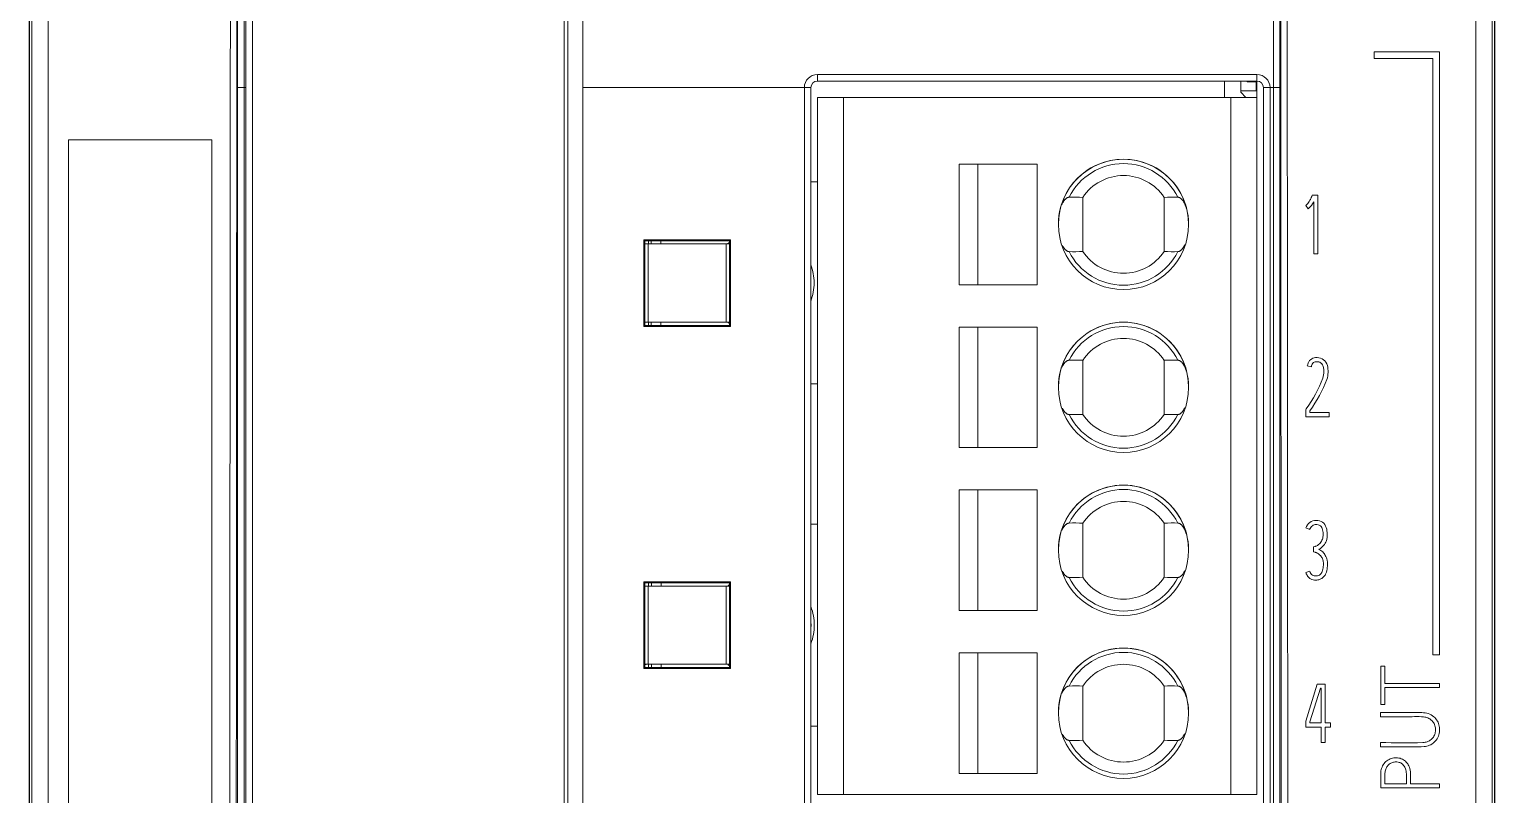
# Model space of a CAD drawing. Header units: millimetres. Extents: x 41350 to 54029, y 25852 to 34717.
# Drawn here: x 46903.9 to 46948.9, y 32947.33 to 32970.82 of the extents above; entities that cross this region are included whole.
import ezdxf

# ---------------------------------------------------------------- set-up
doc = ezdxf.new("R2010")
doc.units = ezdxf.units.MM
doc.set_wipeout_variables(frame=1)
doc.layers.add('! NO PLOT !', color=7, linetype='Continuous', true_color=0xff75dd, plot=False)
doc.layers.add('000-PI-Oprema', color=30, linetype='Continuous', lineweight=5)

# ---------------------------------------------------------------- blocks, each defined once
blk = doc.blocks.new('6EP4438-7EB00-3DX0')
at = {"layer": '000-PI-Oprema'}
for p, q in [((-15.85, -22.751), (-15.85, 67.083)), ((-15.65, 67.1), (-15.65, -22.757)), ((-22.5, -66), (-22.5, 66)), ((-22.5, -65.785), (-22.5, 65.785)), ((-21.921, 66.04), (-21.921, -66.04)), ((21.921, -66.04), (21.921, 66.04)), ((22.5, 66), (22.5, -66)), ((-6.079, -20.748), (-6.08, 58.839)), ((-5.965, 58.837), (-5.965, -20.747)), ((-5.5, -20.749), (-5.5, 58.842)), ((20.8, 42.095), (18.8, 42.095)), ((18.8, 42.095), (18.8, 41.895)), ((18.8, 41.895), (20.6, 41.895)), ((20.6, 41.895), (20.6, 23.595)), ((20.8, 23.595), (20.8, 42.095)), ((1.7, 41.4), (15.2, 41.4)), ((1.7, 41.4), (1.7, 41.2)), ((15.2, 41.2), (15.2, 41.4)), ((-16.103, -23.232), (-16.103, 41)), ((-15.903, 41), (-16.103, 41)), ((-15.85, 41), (-15.903, 41)), ((-15.903, 41), (-15.903, -23.232)), ((1.3, 41), (-5.5, 41)), ((1.3, -2.6), (1.3, 41)), ((1.3, 41), (1.5, 41)), ((1.5, 41), (1.5, -2.6)), ((1.7, 41.2), (15.2, 41.2)), ((15.2, 41.2), (1.7, 41.2)), ((14.2, 40.7), (14.2, 41.2)), ((14.2, 41.198), (14.848, 41.198)), ((14.2, 41.198), (14.848, 41.198)), ((14.7, 40.857), (14.7, 41.198)), ((14.895, 41.2), (14.895, 41.171)), ((15.2, 41.171), (14.895, 41.171)), ((14.895, 41.171), (15.2, 41.171)), ((15.17, 40.901), (15.17, 41.171)), ((15.2, 40.7), (15.2, 41.2)), ((15.4, -2.6), (15.4, 41)), ((15.4, 41), (15.6, 41)), ((15.703, 41), (15.6, 41)), ((15.6, 41), (15.6, -2.6)), ((15.703, -23.232), (15.703, 41)), ((15.903, 41), (15.703, 41)), ((15.903, 41), (15.903, -23.232)), ((2.5, 40.7), (1.7, 40.7)), ((1.7, 40.7), (1.7, 19.3)), ((2.2, 40.7), (2.293, 40.7)), ((2.2, 40.7), (2.293, 40.7)), ((14.4, 40.7), (2.5, 40.7)), ((2.5, 40.7), (2.5, 19.3)), ((14.4, 40.7), (15.2, 40.7)), ((14.4, 19.3), (14.4, 40.7)), ((14.407, 40.7), (14.5, 40.7)), ((14.7, 40.901), (15.192, 40.901)), ((14.7, 40.901), (15.17, 40.901)), ((14.7, 40.901), (15.17, 40.901)), ((14.857, 40.7), (14.7, 40.857)), ((14.807, 40.7), (14.9, 40.7)), ((15.192, 40.901), (15.17, 40.901)), ((15.17, 40.901), (15.192, 40.901)), ((15.192, 40.7), (15.192, 40.901)), ((15.2, 19.3), (15.2, 40.7)), ((-16.9, 39.4), (-21.3, 39.4)), ((-21.3, 39.4), (-21.3, -65.8)), ((-16.9, -65.8), (-16.9, 39.4)), ((8.45, 38.65), (6.05, 38.65)), ((6.05, 38.65), (6.05, 34.95)), ((6.05, 38.65), (6.626, 38.65)), ((6.626, 38.65), (8.45, 38.65)), ((6.626, 34.95), (6.626, 38.65)), ((8.45, 38.65), (8.45, 34.95)), ((1.7, 38.105), (1.5, 38.105)), ((9.85, 37.629), (9.85, 35.971)), ((12.35, 35.971), (12.35, 37.629)), ((16.772, 37.277), (16.7, 37.381)), ((16.882, 37.66), (16.899, 37.697)), ((16.899, 37.697), (17.071, 37.697)), ((16.944, 35.895), (16.944, 37.496)), ((17.071, 37.697), (17.071, 35.895)), ((-3.632, 33.668), (-3.632, 36.332)), ((-3.632, 36.332), (-0.968, 36.332)), ((-3.6, 36.3), (-3.632, 36.332)), ((-3.6, 33.7), (-3.6, 36.3)), ((-3.6, 36.3), (-1, 36.3)), ((-3.5, 36.2), (-3.6, 36.2)), ((-3.565, 36.2), (-3.597, 36.2)), ((-3.524, 36.2), (-3.565, 36.2)), ((-3.5, 36.2), (-1.1, 36.2)), ((-3.5, 36.2), (-3.5, 33.8)), ((-3.488, 36.2), (-3.488, 36.3)), ((-3.4, 36.2), (-3.4, 36.3)), ((-3.105, 36.2), (-3.105, 36.3)), ((-1, 36.2), (-1.1, 36.2)), ((-1.1, 33.8), (-1.1, 36.2)), ((-1, 36.3), (-0.968, 36.332)), ((-1, 36.3), (-1, 33.7)), ((-0.968, 36.332), (-0.968, 33.668)), ((17.071, 35.895), (16.944, 35.895)), ((8.45, 34.95), (6.05, 34.95)), ((-3.6, 33.8), (-3.5, 33.8)), ((-3.598, 33.8), (-3.565, 33.8)), ((-3.565, 33.8), (-3.524, 33.8)), ((-3.524, 33.8), (-2.17, 33.8)), ((-1.1, 33.8), (-3.5, 33.8)), ((-3.488, 33.7), (-3.488, 33.8)), ((-3.4, 33.7), (-3.4, 33.8)), ((-3.105, 33.7), (-3.105, 33.8)), ((-2.17, 33.8), (-1.231, 33.8)), ((-1.231, 33.8), (-1, 33.8)), ((-1, 33.8), (-1.1, 33.8)), ((-3.6, 33.7), (-3.632, 33.668)), ((-0.968, 33.668), (-3.632, 33.668)), ((-1, 33.7), (-3.6, 33.7)), ((-1, 33.7), (-0.968, 33.668)), ((8.45, 33.65), (6.05, 33.65)), ((6.05, 33.65), (6.05, 29.95)), ((6.05, 33.65), (6.626, 33.65)), ((6.626, 29.95), (6.626, 33.65)), ((6.626, 33.65), (8.45, 33.65)), ((8.45, 33.65), (8.45, 29.95)), ((9.85, 32.629), (9.85, 30.971)), ((12.35, 30.971), (12.35, 32.629)), ((16.869, 32.434), (16.744, 32.463)), ((1.7, 31.905), (1.5, 31.905)), ((1.7, 31.905), (1.5, 31.905)), ((16.7, 31.121), (16.71, 31.139)), ((16.7, 30.897), (16.7, 31.121)), ((16.827, 31.082), (16.827, 31.024)), ((17.414, 30.897), (16.7, 30.897)), ((16.827, 31.024), (17.414, 31.024)), ((17.414, 31.024), (17.414, 30.897)), ((8.45, 29.95), (6.05, 29.95)), ((8.45, 28.65), (6.05, 28.65)), ((6.05, 28.65), (6.05, 24.95)), ((6.05, 28.65), (6.626, 28.65)), ((6.626, 24.95), (6.626, 28.65)), ((6.626, 28.65), (8.45, 28.65)), ((8.45, 28.65), (8.45, 24.95)), ((1.7, 27.6), (1.5, 27.6)), ((9.85, 27.629), (9.85, 25.971)), ((12.35, 25.971), (12.35, 27.629)), ((16.819, 27.441), (16.702, 27.486)), ((16.939, 26.908), (16.986, 26.921)), ((16.939, 26.752), (16.939, 26.908)), ((16.986, 26.739), (16.939, 26.752)), ((17.113, 26.836), (17.101, 26.828)), ((17.101, 26.828), (17.113, 26.836)), ((16.7, 26.114), (16.822, 26.154)), ((-3.632, 23.168), (-3.632, 25.832)), ((-3.632, 25.832), (-0.968, 25.832)), ((-3.6, 25.8), (-3.632, 25.832)), ((-3.6, 23.2), (-3.6, 25.8)), ((-3.6, 25.8), (-1, 25.8)), ((-3.5, 25.7), (-3.6, 25.7)), ((-3.565, 25.7), (-3.597, 25.7)), ((-3.524, 25.7), (-3.565, 25.7)), ((-3.5, 25.7), (-1.1, 25.7)), ((-3.5, 25.7), (-3.5, 23.3)), ((-3.483, 25.7), (-3.483, 25.8)), ((-3.395, 25.7), (-3.395, 25.8)), ((-3.1, 25.7), (-3.1, 25.8)), ((-1, 25.7), (-1.1, 25.7)), ((-1.1, 23.3), (-1.1, 25.7)), ((-1, 25.8), (-0.968, 25.832)), ((-1, 25.8), (-1, 23.2)), ((-0.968, 25.832), (-0.968, 23.168)), ((8.45, 24.95), (6.05, 24.95)), ((8.45, 23.65), (6.05, 23.65)), ((6.05, 23.65), (6.05, 19.95)), ((6.05, 23.65), (6.626, 23.65)), ((6.626, 19.95), (6.626, 23.65)), ((6.626, 23.65), (8.45, 23.65)), ((8.45, 23.65), (8.45, 19.95)), ((20.6, 23.595), (20.8, 23.595)), ((-3.6, 23.2), (-3.632, 23.168)), ((-0.968, 23.168), (-3.632, 23.168)), ((-3.6, 23.3), (-3.5, 23.3)), ((-1, 23.2), (-3.6, 23.2)), ((-3.598, 23.3), (-3.565, 23.3)), ((-3.565, 23.3), (-3.524, 23.3)), ((-3.524, 23.3), (-2.17, 23.3)), ((-1.1, 23.3), (-3.5, 23.3)), ((-3.483, 23.2), (-3.483, 23.3)), ((-3.395, 23.2), (-3.395, 23.3)), ((-3.1, 23.2), (-3.1, 23.3)), ((-2.17, 23.3), (-1.231, 23.3)), ((-1.231, 23.3), (-1, 23.3)), ((-1, 23.3), (-1.1, 23.3)), ((-1, 23.2), (-0.968, 23.168)), ((19.003, 23.247), (19.13, 23.247)), ((19.003, 22.071), (19.003, 23.247)), ((19.13, 23.247), (19.13, 22.713)), ((9.85, 22.629), (9.85, 20.971)), ((12.35, 20.971), (12.35, 22.629)), ((16.7, 21.557), (17.051, 22.695)), ((17.146, 22.568), (16.827, 21.54)), ((17.051, 22.695), (17.295, 22.695)), ((17.168, 22.568), (17.146, 22.568)), ((17.168, 21.502), (17.168, 22.568)), ((17.295, 22.695), (17.295, 21.502)), ((19.13, 22.713), (20.8, 22.713)), ((19.13, 22.585), (19.13, 22.071)), ((20.8, 22.585), (19.13, 22.585)), ((20.8, 22.713), (20.8, 22.585)), ((19.13, 22.071), (19.003, 22.071)), ((18.997, 21.689), (18.997, 21.817)), ((18.997, 21.817), (20.266, 21.817)), ((1.7, 21.4), (1.5, 21.4)), ((1.7, 21.4), (1.5, 21.4)), ((16.7, 21.376), (16.7, 21.557)), ((17.168, 21.376), (16.7, 21.376)), ((16.827, 21.54), (16.827, 21.502)), ((16.827, 21.502), (17.168, 21.502)), ((17.168, 20.897), (17.168, 21.376)), ((17.295, 21.502), (17.46, 21.502)), ((17.295, 21.376), (17.295, 20.897)), ((17.46, 21.376), (17.295, 21.376)), ((17.46, 21.502), (17.46, 21.376)), ((17.295, 20.897), (17.168, 20.897)), ((18.997, 20.77), (18.997, 20.898)), ((8.45, 19.95), (6.05, 19.95)), ((20.8, 19.51), (19, 19.51)), ((19.127, 19.637), (19.789, 19.637)), ((19.916, 19.637), (20.8, 19.637)), ((20.8, 19.637), (20.8, 19.51)), ((2.5, 19.3), (1.7, 19.3)), ((1.7, 19.3), (2.5, 19.3)), ((14.4, 19.3), (2.5, 19.3)), ((15.2, 19.3), (14.4, 19.3))]:
    blk.add_line(p, q, dxfattribs=at)
for centre in [(11.1, 36.8), (11.1, 31.8), (11.1, 26.8), (11.1, 21.8)]:
    blk.add_circle(centre, 2, dxfattribs=at)
for centre, radius, start, end in [((45751.968, -0.007), 45768.315, 179.9161634, 180.0295583), ((-45766.805, -0.007), 45782.953, 359.9704511, 0.0770711), ((1.7, 41), 0.4, 90.0135, 180.0135), ((15.2, 41), 0.4, 359.9865, 89.9865), ((1.7, 41), 0.2, 90, 180), ((1.7, 41), 0.2, 90, 180), ((14.848, 41.551), 0.352, 270, 276.0668), ((14.848, 41.551), 0.353, 270, 276.0671), ((15.2, 41), 0.2, 0, 90), ((15.2, 41), 0.2, 0, 90), ((11.1, 36.8), 2, 0, 180.0003), ((11.1, 36.8), 1.866, 26.5458, 153.4542), ((11.1, 36.8), 1.5, 33.5573, 146.4427), ((16.407, 37.734), 0.459, 309.7141, 330.1151), ((16.297, 37.826), 0.727, 310.8669, 332.9619), ((15.966, 38.023), 0.985, 328.3186, 333.7037), ((16.061, 37.974), 0.878, 333.8375, 339.0825), ((-3.524, 36.5), 0.3, 255.0609, 269.9749), ((0, 35.005), 1.6, 128.6824, 131.6796), ((0, 35.005), 1.6, 128.6824, 131.6796), ((0, 35.005), 1.6, 0, 20.3647), ((0, 35.005), 1.6, 0, 20.3647), ((11.1, 36.8), 1.866, 206.5458, 333.4542), ((11.1, 36.8), 1.5, 213.5573, 326.4427), ((0, 35.005), 1.6, 339.6353, 0), ((-3.524, 33.5), 0.3, 90.0247, 104.7218), ((0, 35.005), 1.6, 228.8618, 231.3176), ((11.1, 31.8), 2, 0, 180.0003), ((11.1, 31.8), 1.866, 26.5458, 153.4542), ((11.1, 31.8), 1.5, 33.5573, 146.4427), ((17.634, 32.215), 0.924, 158.9099, 164.3704), ((17.019, 32.447), 0.266, 84.7399, 158.0445), ((13.427, 33.544), 4.07, 323.7753, 338.9573), ((13.33, 33.591), 4.304, 324.3359, 338.9489), ((11.1, 31.8), 1.866, 206.5458, 333.4542), ((11.1, 31.8), 1.5, 213.5573, 326.4427), ((11.1, 26.8), 2, 0, 180.0003), ((11.1, 26.8), 1.866, 26.5458, 153.4542), ((11.1, 26.8), 1.5, 33.5573, 146.4427), ((17.045, 27.371), 0.361, 128.0811, 161.4062), ((17.011, 27.385), 0.33, 89.1423, 125.0631), ((16.889, 27.248), 0.469, 298.5671, 340.514), ((17.014, 26.198), 0.197, 192.8299, 236.0684), ((-3.524, 26), 0.3, 255.0609, 269.9749), ((0.005, 24.5), 1.6, 128.9121, 131.4096), ((0.005, 24.5), 1.6, 128.9121, 131.4096), ((11.1, 26.8), 1.866, 206.5458, 333.4542), ((11.1, 26.8), 1.5, 213.5573, 326.4427), ((0.005, 24.5), 1.6, 0, 20.8731), ((0.005, 24.5), 1.6, 0, 20.8731), ((0.005, 24.5), 1.5, 0, 4.6817), ((0.005, 24.5), 1.5, 355.3183, 0), ((0.005, 24.5), 1.6, 339.1269, 0), ((0.005, 24.5), 1.5, 355.3183, 0), ((11.1, 21.8), 2, 0, 180.0003), ((11.1, 21.8), 1.866, 26.5458, 153.4542), ((-3.524, 23), 0.3, 90.0247, 104.7218), ((0.005, 24.5), 1.6, 228.5904, 231.0879), ((11.1, 21.8), 1.5, 33.5573, 146.4427), ((11.1, 21.8), 1.866, 206.5458, 333.4542), ((11.1, 21.8), 1.5, 213.5573, 326.4427)]:
    blk.add_arc(centre, radius, start, end, dxfattribs=at)
for centre, major_axis, ratio, start_param, end_param in [((-2.187, 0), (0, 799.8), 0.017455, 1.486996, 1.600324), ((8.488, 41), (0, 424.81), 0.017455, 4.712389, 4.759974), ((1.987, 0), (0, -799.8), 0.017455, 1.541269, 1.647844), ((8.288, 41), (0, 424.61), 0.017463, 4.712389, 4.759974), ((-8.688, 41), (0, 424.81), 0.017455, 1.558299, 1.570796), ((-8.488, 41), (0, 424.61), 0.017463, 1.558299, 1.570796), ((9.6, 36.8), (1.718, 0), 0.487838, 1.424986, 1.669746), ((12.6, 36.8), (1.718, 0), 0.487838, 1.471847, 1.716607), ((-3.565, 36.45), (0, -0.25), 0.993203, 6.142759, 6.283185), ((9.6, 36.8), (-1.718, 0), 0.487838, 1.471847, 1.716607), ((12.6, 36.8), (-1.718, 0), 0.487838, 1.424986, 1.669745), ((-3.565, 33.55), (0, 0.25), 0.993203, 0, 0.140427), ((9.6, 31.8), (1.718, 0), 0.487838, 1.424986, 1.669746), ((12.6, 31.8), (1.718, 0), 0.487838, 1.471847, 1.716607), ((9.6, 31.8), (-1.718, 0), 0.487838, 1.471847, 1.716607), ((12.6, 31.8), (-1.718, 0), 0.487838, 1.424986, 1.669745), ((9.6, 26.8), (1.718, 0), 0.487838, 1.424986, 1.669746), ((12.6, 26.8), (1.718, 0), 0.487838, 1.471847, 1.716607), ((-3.565, 25.95), (0, -0.25), 0.993203, 6.142759, 6.283185), ((9.6, 26.8), (-1.718, 0), 0.487838, 1.471847, 1.716607), ((12.6, 26.8), (-1.718, 0), 0.487838, 1.424986, 1.669745), ((-3.565, 23.05), (0, 0.25), 0.993203, 0, 0.140427), ((9.6, 21.8), (1.718, 0), 0.487838, 1.424986, 1.669746), ((12.6, 21.8), (1.718, 0), 0.487838, 1.471847, 1.716607), ((9.6, 21.8), (-1.718, 0), 0.487838, 1.471847, 1.716607), ((12.6, 21.8), (-1.718, 0), 0.487838, 1.424986, 1.669745)]:
    blk.add_ellipse(centre, major_axis=major_axis, ratio=ratio, start_param=start_param, end_param=end_param, dxfattribs=at)
for points in [[(-22.49, 65.842), (-22.5, 22.04), (-22.5, -22.04), (-22.49, -65.842)], [(22.49, -65.842), (22.5, -22.039), (22.5, 22.039), (22.49, 65.842)]]:
    blk.add_open_spline(points, degree=3, dxfattribs=at)
for points, knots in [([(-22.421, -66), (-22.421, -60.511), (-22.421, -55.018), (-22.421, -44.024), (-22.421, -38.523), (-22.421, -22.017), (-22.421, -11.01), (-22.421, 5.508), (-22.421, 11.016), (-22.421, 22.028), (-22.421, 27.531), (-22.421, 44.032), (-22.421, 55.022), (-22.421, 66)], [0, 0, 0, 0, 0.125, 0.125, 0.25, 0.25, 0.5, 0.5, 0.625, 0.625, 0.75, 0.75, 1, 1, 1, 1]), ([(22.421, 66), (22.421, 60.511), (22.421, 55.018), (22.421, 44.024), (22.421, 38.523), (22.421, 22.017), (22.421, 11.01), (22.421, -5.508), (22.421, -11.016), (22.421, -22.028), (22.421, -27.531), (22.421, -44.032), (22.421, -55.021), (22.421, -66)], [0, 0, 0, 0, 0.125, 0.125, 0.25, 0.25, 0.5, 0.5, 0.625, 0.625, 0.75, 0.75, 1, 1, 1, 1]), ([(9.208, 37.405), (9.214, 37.42), (9.221, 37.434), (9.237, 37.466), (9.246, 37.482), (9.26, 37.505), (9.265, 37.513), (9.275, 37.528), (9.281, 37.535), (9.291, 37.548), (9.297, 37.555), (9.308, 37.567), (9.313, 37.573), (9.325, 37.584), (9.331, 37.589), (9.343, 37.599), (9.349, 37.603), (9.361, 37.611), (9.367, 37.615), (9.379, 37.621), (9.386, 37.624), (9.398, 37.628), (9.405, 37.63), (9.418, 37.633), (9.424, 37.634), (9.431, 37.634)], [0.5739592, 0.5739592, 0.5739592, 0.5739592, 0.6245461, 0.6245461, 0.6871343, 0.6871343, 0.7183045, 0.7183045, 0.7494772, 0.7494772, 0.7808, 0.7808, 0.812183, 0.812183, 0.8435432, 0.8435432, 0.8748182, 0.8748182, 0.9059753, 0.9059753, 0.9372283, 0.9372283, 0.9686138, 0.9686138, 1, 1, 1, 1]), ([(12.769, 37.634), (12.776, 37.634), (12.782, 37.633), (12.795, 37.63), (12.802, 37.628), (12.814, 37.624), (12.821, 37.621), (12.833, 37.615), (12.839, 37.611), (12.851, 37.603), (12.857, 37.599), (12.869, 37.589), (12.875, 37.584), (12.887, 37.573), (12.892, 37.567), (12.903, 37.555), (12.909, 37.548), (12.919, 37.535), (12.925, 37.528), (12.935, 37.513), (12.94, 37.505), (12.954, 37.482), (12.963, 37.466), (12.981, 37.431), (12.989, 37.413), (13.005, 37.375), (13.012, 37.356), (13.023, 37.326), (13.026, 37.316), (13.03, 37.302), (13.031, 37.298), (13.032, 37.295)], [0, 0, 0, 0, 0.0313862, 0.0313862, 0.0627717, 0.0627717, 0.0940247, 0.0940247, 0.1251818, 0.1251818, 0.1564568, 0.1564568, 0.187817, 0.187817, 0.2192, 0.2192, 0.2505228, 0.2505228, 0.2816955, 0.2816955, 0.3128657, 0.3128657, 0.3754539, 0.3754539, 0.4382172, 0.4382172, 0.5008327, 0.5008327, 0.5319732, 0.5319732, 0.5428576, 0.5428576, 0.5428576, 0.5428576]), ([(9.431, 35.966), (9.424, 35.966), (9.418, 35.967), (9.405, 35.97), (9.398, 35.972), (9.386, 35.976), (9.379, 35.979), (9.367, 35.985), (9.361, 35.989), (9.349, 35.997), (9.343, 36.001), (9.331, 36.011), (9.325, 36.016), (9.313, 36.027), (9.308, 36.033), (9.297, 36.046), (9.291, 36.052), (9.281, 36.066), (9.275, 36.073), (9.265, 36.087), (9.26, 36.095), (9.246, 36.118), (9.237, 36.135), (9.227, 36.154), (9.226, 36.156), (9.225, 36.158)], [0, 0, 0, 0, 0.0313862, 0.0313862, 0.0627717, 0.0627717, 0.0940247, 0.0940247, 0.1251818, 0.1251818, 0.1564567, 0.1564567, 0.187817, 0.187817, 0.2192, 0.2192, 0.2505228, 0.2505228, 0.2816955, 0.2816955, 0.3128657, 0.3128657, 0.3754539, 0.3754539, 0.3827844, 0.3827844, 0.3827844, 0.3827844]), ([(12.981, 36.17), (12.978, 36.164), (12.975, 36.158), (12.963, 36.135), (12.954, 36.118), (12.94, 36.095), (12.935, 36.087), (12.925, 36.073), (12.919, 36.066), (12.909, 36.052), (12.903, 36.046), (12.892, 36.033), (12.887, 36.027), (12.875, 36.016), (12.869, 36.011), (12.857, 36.001), (12.851, 35.997), (12.839, 35.989), (12.833, 35.985), (12.821, 35.979), (12.814, 35.976), (12.802, 35.972), (12.795, 35.97), (12.782, 35.967), (12.776, 35.966), (12.769, 35.966)], [0.6031708, 0.6031708, 0.6031708, 0.6031708, 0.6245461, 0.6245461, 0.6871343, 0.6871343, 0.7183045, 0.7183045, 0.7494772, 0.7494772, 0.7808, 0.7808, 0.812183, 0.812183, 0.8435433, 0.8435433, 0.8748182, 0.8748182, 0.9059753, 0.9059753, 0.9372283, 0.9372283, 0.9686138, 0.9686138, 1, 1, 1, 1]), ([(9.208, 32.405), (9.214, 32.42), (9.221, 32.434), (9.237, 32.466), (9.246, 32.482), (9.26, 32.505), (9.265, 32.513), (9.275, 32.528), (9.281, 32.535), (9.291, 32.548), (9.297, 32.555), (9.308, 32.567), (9.313, 32.573), (9.325, 32.584), (9.331, 32.589), (9.343, 32.599), (9.349, 32.603), (9.361, 32.611), (9.367, 32.615), (9.379, 32.621), (9.386, 32.624), (9.398, 32.628), (9.405, 32.63), (9.418, 32.633), (9.424, 32.634), (9.431, 32.634)], [0.5739592, 0.5739592, 0.5739592, 0.5739592, 0.6245461, 0.6245461, 0.6871343, 0.6871343, 0.7183045, 0.7183045, 0.7494772, 0.7494772, 0.7808, 0.7808, 0.812183, 0.812183, 0.8435432, 0.8435432, 0.8748182, 0.8748182, 0.9059753, 0.9059753, 0.9372283, 0.9372283, 0.9686138, 0.9686138, 1, 1, 1, 1]), ([(12.769, 32.634), (12.776, 32.634), (12.782, 32.633), (12.795, 32.63), (12.802, 32.628), (12.814, 32.624), (12.821, 32.621), (12.833, 32.615), (12.839, 32.611), (12.851, 32.603), (12.857, 32.599), (12.869, 32.589), (12.875, 32.584), (12.887, 32.573), (12.892, 32.567), (12.903, 32.555), (12.909, 32.548), (12.919, 32.535), (12.925, 32.528), (12.935, 32.513), (12.94, 32.505), (12.954, 32.482), (12.963, 32.466), (12.981, 32.431), (12.989, 32.413), (13.005, 32.375), (13.012, 32.356), (13.023, 32.326), (13.026, 32.316), (13.03, 32.302), (13.031, 32.298), (13.032, 32.295)], [0, 0, 0, 0, 0.0313862, 0.0313862, 0.0627717, 0.0627717, 0.0940247, 0.0940247, 0.1251818, 0.1251818, 0.1564568, 0.1564568, 0.187817, 0.187817, 0.2192, 0.2192, 0.2505228, 0.2505228, 0.2816955, 0.2816955, 0.3128657, 0.3128657, 0.3754539, 0.3754539, 0.4382172, 0.4382172, 0.5008327, 0.5008327, 0.5319732, 0.5319732, 0.5428576, 0.5428576, 0.5428576, 0.5428576]), ([(17.208, 32.495), (17.188, 32.527), (17.159, 32.554), (17.091, 32.585), (17.051, 32.588), (16.995, 32.583), (16.976, 32.579), (16.94, 32.565), (16.925, 32.553), (16.89, 32.507), (16.878, 32.471), (16.869, 32.434)], [0, 0, 0, 0, 0.25, 0.25, 0.5, 0.5, 0.625, 0.625, 0.75, 0.75, 1, 1, 1, 1]), ([(17.044, 32.712), (17.116, 32.712), (17.188, 32.692), (17.302, 32.603), (17.343, 32.539), (17.383, 32.4), (17.384, 32.328), (17.379, 32.185), (17.367, 32.114), (17.347, 32.045)], [0, 0, 0, 0, 0.25, 0.25, 0.5, 0.5, 0.75, 0.75, 1, 1, 1, 1]), ([(17.225, 32.083), (17.243, 32.151), (17.255, 32.222), (17.255, 32.361), (17.245, 32.434), (17.208, 32.495)], [0, 0, 0, 0, 0.5, 0.5, 1, 1, 1, 1]), ([(9.431, 30.966), (9.424, 30.966), (9.418, 30.967), (9.405, 30.97), (9.398, 30.972), (9.386, 30.976), (9.379, 30.979), (9.367, 30.985), (9.361, 30.989), (9.349, 30.997), (9.343, 31.001), (9.331, 31.011), (9.325, 31.016), (9.313, 31.027), (9.308, 31.033), (9.297, 31.046), (9.291, 31.052), (9.281, 31.066), (9.275, 31.073), (9.265, 31.087), (9.26, 31.095), (9.246, 31.118), (9.237, 31.135), (9.227, 31.154), (9.226, 31.156), (9.225, 31.158)], [0, 0, 0, 0, 0.0313862, 0.0313862, 0.0627717, 0.0627717, 0.0940247, 0.0940247, 0.1251818, 0.1251818, 0.1564567, 0.1564567, 0.187817, 0.187817, 0.2192, 0.2192, 0.2505228, 0.2505228, 0.2816955, 0.2816955, 0.3128657, 0.3128657, 0.3754539, 0.3754539, 0.3827844, 0.3827844, 0.3827844, 0.3827844]), ([(12.981, 31.17), (12.978, 31.164), (12.975, 31.158), (12.963, 31.135), (12.954, 31.118), (12.94, 31.095), (12.935, 31.087), (12.925, 31.073), (12.919, 31.066), (12.909, 31.052), (12.903, 31.046), (12.892, 31.033), (12.887, 31.027), (12.875, 31.016), (12.869, 31.011), (12.857, 31.001), (12.851, 30.997), (12.839, 30.989), (12.833, 30.985), (12.821, 30.979), (12.814, 30.976), (12.802, 30.972), (12.795, 30.97), (12.782, 30.967), (12.776, 30.966), (12.769, 30.966)], [0.6031708, 0.6031708, 0.6031708, 0.6031708, 0.6245461, 0.6245461, 0.6871343, 0.6871343, 0.7183045, 0.7183045, 0.7494772, 0.7494772, 0.7808, 0.7808, 0.812183, 0.812183, 0.8435433, 0.8435433, 0.8748182, 0.8748182, 0.9059753, 0.9059753, 0.9372283, 0.9372283, 0.9686138, 0.9686138, 1, 1, 1, 1]), ([(9.208, 27.405), (9.214, 27.42), (9.221, 27.434), (9.237, 27.466), (9.246, 27.482), (9.26, 27.505), (9.265, 27.513), (9.275, 27.528), (9.281, 27.535), (9.291, 27.548), (9.297, 27.555), (9.308, 27.567), (9.313, 27.573), (9.325, 27.584), (9.331, 27.589), (9.343, 27.599), (9.349, 27.603), (9.361, 27.611), (9.367, 27.615), (9.379, 27.621), (9.386, 27.624), (9.398, 27.628), (9.405, 27.63), (9.418, 27.633), (9.424, 27.634), (9.431, 27.634)], [0.5739592, 0.5739592, 0.5739592, 0.5739592, 0.6245461, 0.6245461, 0.6871343, 0.6871343, 0.7183045, 0.7183045, 0.7494772, 0.7494772, 0.7808, 0.7808, 0.812183, 0.812183, 0.8435432, 0.8435432, 0.8748182, 0.8748182, 0.9059753, 0.9059753, 0.9372283, 0.9372283, 0.9686138, 0.9686138, 1, 1, 1, 1]), ([(12.769, 27.634), (12.776, 27.634), (12.782, 27.633), (12.795, 27.63), (12.802, 27.628), (12.814, 27.624), (12.821, 27.621), (12.833, 27.615), (12.839, 27.611), (12.851, 27.603), (12.857, 27.599), (12.869, 27.589), (12.875, 27.584), (12.887, 27.573), (12.892, 27.567), (12.903, 27.555), (12.909, 27.548), (12.919, 27.535), (12.925, 27.528), (12.935, 27.513), (12.94, 27.505), (12.954, 27.482), (12.963, 27.466), (12.981, 27.431), (12.989, 27.413), (13.005, 27.375), (13.012, 27.356), (13.023, 27.326), (13.026, 27.316), (13.03, 27.302), (13.031, 27.298), (13.032, 27.295)], [0, 0, 0, 0, 0.0313862, 0.0313862, 0.0627717, 0.0627717, 0.0940247, 0.0940247, 0.1251818, 0.1251818, 0.1564568, 0.1564568, 0.187817, 0.187817, 0.2192, 0.2192, 0.2505228, 0.2505228, 0.2816955, 0.2816955, 0.3128657, 0.3128657, 0.3754539, 0.3754539, 0.4382172, 0.4382172, 0.5008327, 0.5008327, 0.5319732, 0.5319732, 0.5428576, 0.5428576, 0.5428576, 0.5428576]), ([(16.986, 26.921), (16.995, 26.921), (17.004, 26.924), (17.013, 26.927), (17.042, 26.939), (17.068, 26.956), (17.092, 26.976), (17.126, 27.004), (17.155, 27.039), (17.178, 27.077), (17.201, 27.115), (17.219, 27.158), (17.226, 27.203), (17.235, 27.265), (17.231, 27.329), (17.222, 27.391), (17.218, 27.416), (17.212, 27.441), (17.204, 27.465), (17.196, 27.489), (17.184, 27.512), (17.168, 27.531), (17.157, 27.544), (17.143, 27.555), (17.128, 27.563), (17.114, 27.571), (17.098, 27.577), (17.081, 27.581), (17.051, 27.588), (17.019, 27.59), (16.988, 27.586), (16.967, 27.584), (16.946, 27.578), (16.927, 27.569), (16.908, 27.56), (16.89, 27.548), (16.876, 27.533), (16.857, 27.514), (16.843, 27.492), (16.831, 27.468), (16.827, 27.459), (16.823, 27.45), (16.819, 27.441)], [0, 0, 0, 0, 0.023725, 0.023725, 0.023725, 0.104026, 0.104026, 0.104026, 0.219304, 0.219304, 0.219304, 0.336491, 0.336491, 0.336491, 0.499958, 0.499958, 0.499958, 0.564799, 0.564799, 0.564799, 0.630829, 0.630829, 0.630829, 0.674393, 0.674393, 0.674393, 0.717576, 0.717576, 0.717576, 0.798183, 0.798183, 0.798183, 0.852594, 0.852594, 0.852594, 0.907282, 0.907282, 0.907282, 0.974773, 0.974773, 0.974773, 1, 1, 1, 1]), ([(17.016, 27.715), (17.085, 27.715), (17.155, 27.701), (17.27, 27.624), (17.307, 27.562), (17.348, 27.431), (17.355, 27.362), (17.358, 27.225), (17.355, 27.156), (17.331, 27.091)], [0, 0, 0, 0, 0.25, 0.25, 0.5, 0.5, 0.75, 0.75, 1, 1, 1, 1]), ([(17.101, 26.828), (17.144, 26.81), (17.183, 26.781), (17.217, 26.748), (17.248, 26.718), (17.276, 26.682), (17.298, 26.644), (17.324, 26.598), (17.345, 26.548), (17.355, 26.496), (17.37, 26.42), (17.367, 26.341), (17.358, 26.264), (17.351, 26.205), (17.338, 26.146), (17.315, 26.091), (17.301, 26.056), (17.281, 26.022), (17.256, 25.993), (17.231, 25.963), (17.199, 25.938), (17.165, 25.921), (17.135, 25.906), (17.103, 25.896), (17.07, 25.891), (17.022, 25.883), (16.973, 25.882), (16.926, 25.892), (16.898, 25.897), (16.87, 25.907), (16.846, 25.921), (16.821, 25.935), (16.799, 25.954), (16.78, 25.975), (16.752, 26.007), (16.729, 26.043), (16.713, 26.082), (16.708, 26.093), (16.704, 26.103), (16.7, 26.114)], [0, 0, 0, 0, 0.085891, 0.085891, 0.085891, 0.165915, 0.165915, 0.165915, 0.262275, 0.262275, 0.262275, 0.403508, 0.403508, 0.403508, 0.511304, 0.511304, 0.511304, 0.581117, 0.581117, 0.581117, 0.651898, 0.651898, 0.651898, 0.712006, 0.712006, 0.712006, 0.799647, 0.799647, 0.799647, 0.851056, 0.851056, 0.851056, 0.902732, 0.902732, 0.902732, 0.979294, 0.979294, 0.979294, 1, 1, 1, 1]), ([(16.904, 26.034), (16.92, 26.025), (16.938, 26.018), (16.956, 26.015), (16.989, 26.01), (17.023, 26.011), (17.056, 26.017), (17.077, 26.022), (17.098, 26.029), (17.116, 26.04), (17.135, 26.051), (17.151, 26.065), (17.165, 26.082), (17.181, 26.102), (17.194, 26.126), (17.203, 26.15), (17.221, 26.197), (17.23, 26.248), (17.234, 26.297), (17.24, 26.37), (17.242, 26.446), (17.22, 26.515), (17.208, 26.55), (17.189, 26.584), (17.167, 26.613), (17.145, 26.643), (17.117, 26.669), (17.086, 26.69), (17.068, 26.703), (17.049, 26.715), (17.029, 26.723)], [0, 0, 0, 0, 0.054868, 0.054868, 0.054868, 0.153077, 0.153077, 0.153077, 0.215658, 0.215658, 0.215658, 0.278726, 0.278726, 0.278726, 0.355686, 0.355686, 0.355686, 0.503218, 0.503218, 0.503218, 0.718319, 0.718319, 0.718319, 0.826987, 0.826987, 0.826987, 0.93591, 0.93591, 0.93591, 1, 1, 1, 1]), ([(17.029, 26.723), (17.022, 26.726), (17.015, 26.728), (17.008, 26.731), (17.004, 26.733), (17.001, 26.734), (16.997, 26.735), (16.993, 26.737), (16.99, 26.739), (16.986, 26.739)], [0, 0, 0, 0, 0.499725, 0.499725, 0.499725, 0.749663, 0.749663, 0.749663, 1, 1, 1, 1]), ([(9.431, 25.966), (9.424, 25.966), (9.418, 25.967), (9.405, 25.97), (9.398, 25.972), (9.386, 25.976), (9.379, 25.979), (9.367, 25.985), (9.361, 25.989), (9.349, 25.997), (9.343, 26.001), (9.331, 26.011), (9.325, 26.016), (9.313, 26.027), (9.308, 26.033), (9.297, 26.046), (9.291, 26.052), (9.281, 26.066), (9.275, 26.073), (9.265, 26.087), (9.26, 26.095), (9.246, 26.118), (9.237, 26.135), (9.227, 26.154), (9.226, 26.156), (9.225, 26.158)], [0, 0, 0, 0, 0.0313862, 0.0313862, 0.0627717, 0.0627717, 0.0940247, 0.0940247, 0.1251818, 0.1251818, 0.1564567, 0.1564567, 0.187817, 0.187817, 0.2192, 0.2192, 0.2505228, 0.2505228, 0.2816955, 0.2816955, 0.3128657, 0.3128657, 0.3754539, 0.3754539, 0.3827844, 0.3827844, 0.3827844, 0.3827844]), ([(12.981, 26.17), (12.978, 26.164), (12.975, 26.158), (12.963, 26.135), (12.954, 26.118), (12.94, 26.095), (12.935, 26.087), (12.925, 26.073), (12.919, 26.066), (12.909, 26.052), (12.903, 26.046), (12.892, 26.033), (12.887, 26.027), (12.875, 26.016), (12.869, 26.011), (12.857, 26.001), (12.851, 25.997), (12.839, 25.989), (12.833, 25.985), (12.821, 25.979), (12.814, 25.976), (12.802, 25.972), (12.795, 25.97), (12.782, 25.967), (12.776, 25.966), (12.769, 25.966)], [0.6031708, 0.6031708, 0.6031708, 0.6031708, 0.6245461, 0.6245461, 0.6871343, 0.6871343, 0.7183045, 0.7183045, 0.7494772, 0.7494772, 0.7808, 0.7808, 0.812183, 0.812183, 0.8435433, 0.8435433, 0.8748182, 0.8748182, 0.9059753, 0.9059753, 0.9372283, 0.9372283, 0.9686138, 0.9686138, 1, 1, 1, 1]), ([(9.208, 22.405), (9.214, 22.42), (9.221, 22.434), (9.237, 22.466), (9.246, 22.482), (9.26, 22.505), (9.265, 22.513), (9.275, 22.528), (9.281, 22.535), (9.291, 22.548), (9.297, 22.555), (9.308, 22.567), (9.313, 22.573), (9.325, 22.584), (9.331, 22.589), (9.343, 22.599), (9.349, 22.603), (9.361, 22.611), (9.367, 22.615), (9.379, 22.621), (9.386, 22.624), (9.398, 22.628), (9.405, 22.63), (9.418, 22.633), (9.424, 22.634), (9.431, 22.634)], [0.5739592, 0.5739592, 0.5739592, 0.5739592, 0.6245461, 0.6245461, 0.6871343, 0.6871343, 0.7183045, 0.7183045, 0.7494772, 0.7494772, 0.7808, 0.7808, 0.812183, 0.812183, 0.8435432, 0.8435432, 0.8748182, 0.8748182, 0.9059753, 0.9059753, 0.9372283, 0.9372283, 0.9686138, 0.9686138, 1, 1, 1, 1]), ([(12.769, 22.634), (12.776, 22.634), (12.782, 22.633), (12.795, 22.63), (12.802, 22.628), (12.814, 22.624), (12.821, 22.621), (12.833, 22.615), (12.839, 22.611), (12.851, 22.603), (12.857, 22.599), (12.869, 22.589), (12.875, 22.584), (12.887, 22.573), (12.892, 22.567), (12.903, 22.555), (12.909, 22.548), (12.919, 22.535), (12.925, 22.528), (12.935, 22.513), (12.94, 22.505), (12.954, 22.482), (12.963, 22.466), (12.981, 22.431), (12.989, 22.413), (13.005, 22.375), (13.012, 22.356), (13.023, 22.326), (13.026, 22.316), (13.03, 22.302), (13.031, 22.298), (13.032, 22.295)], [0, 0, 0, 0, 0.0313862, 0.0313862, 0.0627717, 0.0627717, 0.0940247, 0.0940247, 0.1251818, 0.1251818, 0.1564568, 0.1564568, 0.187817, 0.187817, 0.2192, 0.2192, 0.2505228, 0.2505228, 0.2816955, 0.2816955, 0.3128657, 0.3128657, 0.3754539, 0.3754539, 0.4382172, 0.4382172, 0.5008327, 0.5008327, 0.5319732, 0.5319732, 0.5428576, 0.5428576, 0.5428576, 0.5428576]), ([(20.266, 21.817), (20.33, 21.817), (20.396, 21.809), (20.458, 21.788), (20.52, 21.768), (20.579, 21.735), (20.629, 21.693), (20.674, 21.656), (20.712, 21.609), (20.741, 21.559), (20.768, 21.511), (20.788, 21.457), (20.799, 21.403), (20.811, 21.345), (20.813, 21.285), (20.806, 21.226), (20.798, 21.166), (20.78, 21.107), (20.753, 21.053), (20.726, 20.999), (20.689, 20.95), (20.645, 20.909), (20.603, 20.87), (20.553, 20.838), (20.501, 20.815), (20.448, 20.791), (20.389, 20.778), (20.332, 20.773), (20.097, 20.752), (19.86, 20.77), (19.623, 20.77), (19.415, 20.77), (19.206, 20.77), (18.997, 20.77)], [0, 0, 0, 0, 0.065932, 0.065932, 0.065932, 0.132574, 0.132574, 0.132574, 0.192034, 0.192034, 0.192034, 0.248339, 0.248339, 0.248339, 0.308409, 0.308409, 0.308409, 0.37009, 0.37009, 0.37009, 0.431183, 0.431183, 0.431183, 0.489789, 0.489789, 0.489789, 0.549108, 0.549108, 0.549108, 0.788449, 0.788449, 0.788449, 1, 1, 1, 1]), ([(18.997, 20.898), (19.43, 20.898), (19.863, 20.877), (20.296, 20.898), (20.341, 20.901), (20.387, 20.908), (20.43, 20.924), (20.473, 20.94), (20.515, 20.963), (20.55, 20.993), (20.583, 21.022), (20.612, 21.057), (20.633, 21.096), (20.653, 21.131), (20.666, 21.171), (20.674, 21.21), (20.683, 21.255), (20.685, 21.302), (20.679, 21.347), (20.673, 21.393), (20.66, 21.439), (20.639, 21.481), (20.618, 21.522), (20.588, 21.561), (20.553, 21.591), (20.522, 21.618), (20.487, 21.639), (20.45, 21.655), (20.408, 21.673), (20.363, 21.683), (20.318, 21.687), (20.133, 21.704), (19.946, 21.689), (19.761, 21.689), (19.506, 21.689), (19.252, 21.689), (18.997, 21.689)], [0, 0, 0, 0, 0.338132, 0.338132, 0.338132, 0.374157, 0.374157, 0.374157, 0.410426, 0.410426, 0.410426, 0.445398, 0.445398, 0.445398, 0.477311, 0.477311, 0.477311, 0.513204, 0.513204, 0.513204, 0.550025, 0.550025, 0.550025, 0.587049, 0.587049, 0.587049, 0.618857, 0.618857, 0.618857, 0.654533, 0.654533, 0.654533, 0.800395, 0.800395, 0.800395, 1, 1, 1, 1]), ([(9.431, 20.966), (9.424, 20.966), (9.418, 20.967), (9.405, 20.97), (9.398, 20.972), (9.386, 20.976), (9.379, 20.979), (9.367, 20.985), (9.361, 20.989), (9.349, 20.997), (9.343, 21.001), (9.331, 21.011), (9.325, 21.016), (9.313, 21.027), (9.308, 21.033), (9.297, 21.046), (9.291, 21.052), (9.281, 21.066), (9.275, 21.073), (9.265, 21.087), (9.26, 21.095), (9.246, 21.118), (9.237, 21.135), (9.227, 21.154), (9.226, 21.156), (9.225, 21.158)], [0, 0, 0, 0, 0.0313862, 0.0313862, 0.0627717, 0.0627717, 0.0940247, 0.0940247, 0.1251818, 0.1251818, 0.1564567, 0.1564567, 0.187817, 0.187817, 0.2192, 0.2192, 0.2505228, 0.2505228, 0.2816955, 0.2816955, 0.3128657, 0.3128657, 0.3754539, 0.3754539, 0.3827844, 0.3827844, 0.3827844, 0.3827844]), ([(12.981, 21.17), (12.978, 21.164), (12.975, 21.158), (12.963, 21.135), (12.954, 21.118), (12.94, 21.095), (12.935, 21.087), (12.925, 21.073), (12.919, 21.066), (12.909, 21.052), (12.903, 21.046), (12.892, 21.033), (12.887, 21.027), (12.875, 21.016), (12.869, 21.011), (12.857, 21.001), (12.851, 20.997), (12.839, 20.989), (12.833, 20.985), (12.821, 20.979), (12.814, 20.976), (12.802, 20.972), (12.795, 20.97), (12.782, 20.967), (12.776, 20.966), (12.769, 20.966)], [0.6031708, 0.6031708, 0.6031708, 0.6031708, 0.6245461, 0.6245461, 0.6871343, 0.6871343, 0.7183045, 0.7183045, 0.7494772, 0.7494772, 0.7808, 0.7808, 0.812183, 0.812183, 0.8435433, 0.8435433, 0.8748182, 0.8748182, 0.9059753, 0.9059753, 0.9372283, 0.9372283, 0.9686138, 0.9686138, 1, 1, 1, 1]), ([(19.041, 20.145), (19.063, 20.195), (19.092, 20.243), (19.128, 20.284), (19.165, 20.324), (19.209, 20.358), (19.258, 20.383), (19.303, 20.405), (19.351, 20.421), (19.4, 20.428), (19.453, 20.436), (19.507, 20.435), (19.559, 20.425), (19.609, 20.414), (19.658, 20.395), (19.701, 20.368), (19.74, 20.343), (19.776, 20.31), (19.806, 20.273), (19.837, 20.235), (19.861, 20.192), (19.879, 20.146), (19.902, 20.086), (19.913, 20.02), (19.915, 19.956), (19.92, 19.85), (19.916, 19.743), (19.916, 19.637)], [0, 0, 0, 0, 0.102952, 0.102952, 0.102952, 0.206653, 0.206653, 0.206653, 0.30059, 0.30059, 0.30059, 0.400928, 0.400928, 0.400928, 0.497117, 0.497117, 0.497117, 0.58604, 0.58604, 0.58604, 0.678492, 0.678492, 0.678492, 0.800685, 0.800685, 0.800685, 1, 1, 1, 1]), ([(19.789, 19.637), (19.789, 19.724), (19.789, 19.81), (19.789, 19.897), (19.789, 19.953), (19.787, 20.011), (19.771, 20.065), (19.761, 20.103), (19.743, 20.141), (19.721, 20.174), (19.698, 20.207), (19.669, 20.237), (19.635, 20.259), (19.607, 20.278), (19.574, 20.291), (19.54, 20.298), (19.508, 20.306), (19.475, 20.308), (19.442, 20.305), (19.407, 20.302), (19.371, 20.293), (19.338, 20.279), (19.302, 20.265), (19.269, 20.242), (19.241, 20.215), (19.216, 20.191), (19.194, 20.162), (19.177, 20.131), (19.158, 20.097), (19.144, 20.059), (19.136, 20.02), (19.111, 19.895), (19.127, 19.765), (19.127, 19.637)], [0, 0, 0, 0, 0.151827, 0.151827, 0.151827, 0.251354, 0.251354, 0.251354, 0.32177, 0.32177, 0.32177, 0.393023, 0.393023, 0.393023, 0.453294, 0.453294, 0.453294, 0.510942, 0.510942, 0.510942, 0.573918, 0.573918, 0.573918, 0.642277, 0.642277, 0.642277, 0.704664, 0.704664, 0.704664, 0.773967, 0.773967, 0.773967, 1, 1, 1, 1]), ([(19, 19.51), (19, 19.617), (19, 19.724), (19, 19.884), (18.998, 19.938), (19.008, 20.044), (19.02, 20.096), (19.041, 20.145)], [0, 0, 0, 0, 0.5, 0.5, 0.75, 0.75, 1, 1, 1, 1])]:
    blk.add_open_spline(points, degree=3, knots=knots, dxfattribs=at)
blk = doc.blocks.new('*U443')
at = {"layer": '! NO PLOT !'}
blk.add_blockref('6EP4438-7EB00-3DX0', (0, 0), dxfattribs=at)
blk = doc.blocks.new('*U445')
at = {"layer": '! NO PLOT !', "color": 0, "linetype": 'ByBlock', "lineweight": -2, "transparency": 16777216}
blk.add_blockref('*U443', (0, 0), dxfattribs=at)

msp = doc.modelspace()

# ---------------------------------------------------------------- block references
at = {"layer": '! NO PLOT !'}
msp.add_blockref('*U445', (46926.397, 32928.028), dxfattribs=at)

# ---------------------------------------------------------------- next in the draw order: linework, layer by layer
at = {"layer": '! NO PLOT !', "ltscale": 0.25}
msp.add_line((46903.897, 33175.528), (46903.897, 32035.528), dxfattribs=at)

doc.saveas('drawing.dxf')
